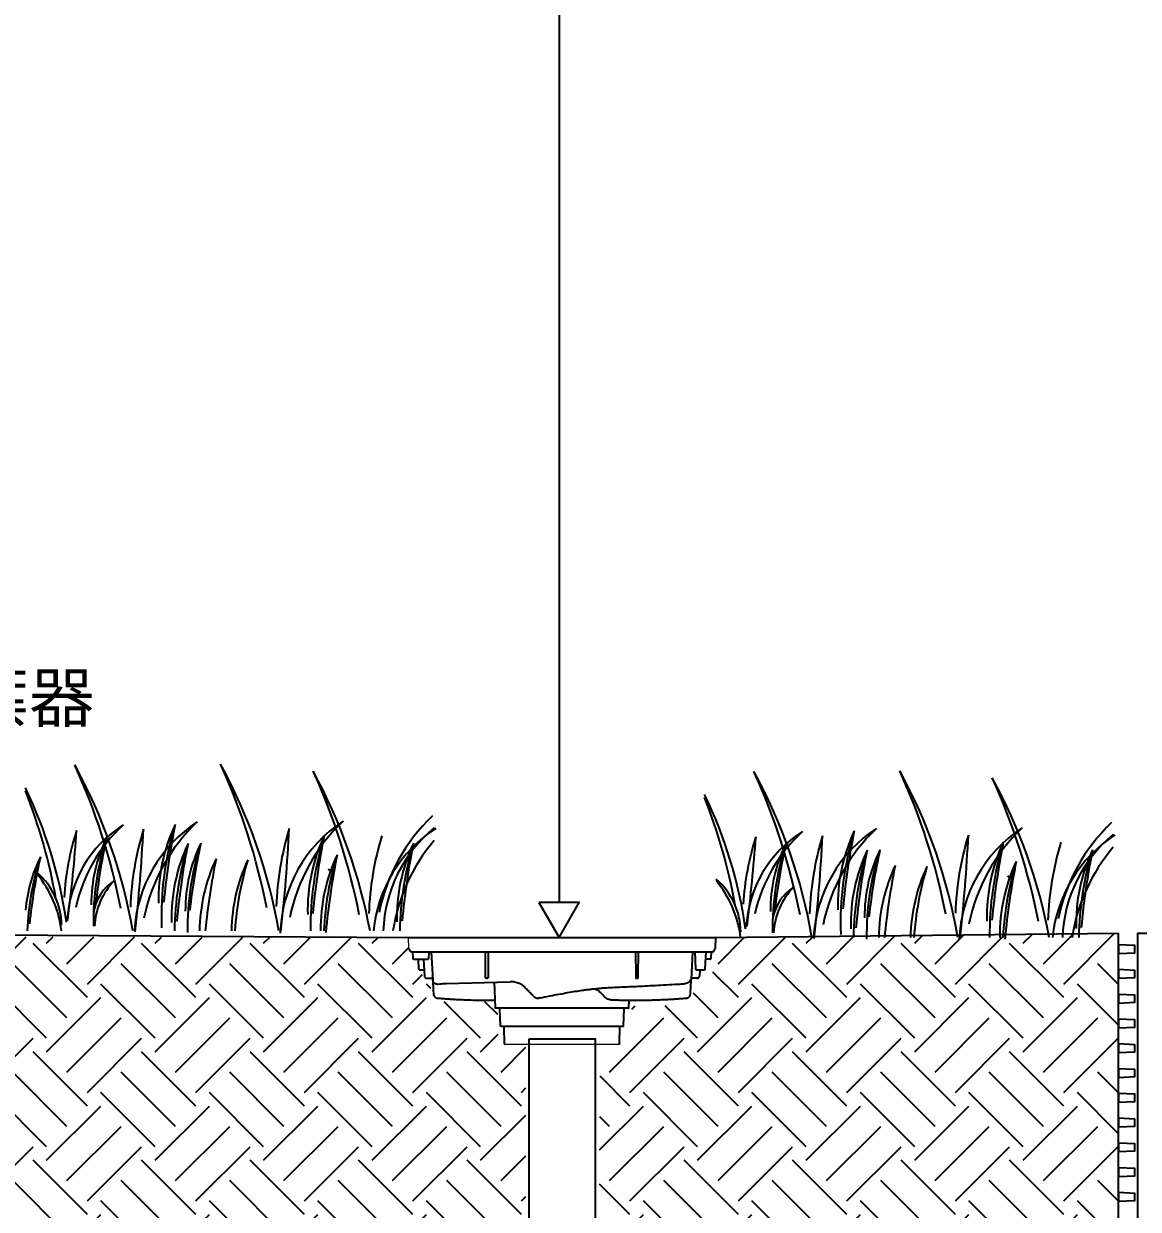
# Model space of a CAD drawing. Header units: millimetres. Extents: x 3083 to 7283, y 1609 to 4579.
# Drawn here: x 4310.5 to 4771.8, y 3291.1 to 3781.8 of the extents above; entities that cross this region are included whole.
import ezdxf

# ---------------------------------------------------------------- set-up
doc = ezdxf.new("R2010")
doc.units = ezdxf.units.MM
doc.styles.add('微軟正黑體-20', font='Microsoft JhengHei.ttf', dxfattribs={"height": 20})
pattern_1 = [(45, (-13893.087, -342.53), (0, 44.90128), [31.75, -31.75]), (45, (-13901.506, -334.11), (0, 44.90128), [31.75, -31.75]), (45, (-13909.925, -325.69), (0, 44.90128), [31.75, -31.75]), (135, (-13909.925, -320.078), (-44.90128, 0), [31.75, -31.75]), (135, (-13901.506, -311.66), (-44.90128, 0), [31.75, -31.75]), (135, (-13893.087, -303.24), (-44.90128, 0), [31.75, -31.75])]

msp = doc.modelspace()

# ---------------------------------------------------------------- hatches: boundary and pattern name
h = msp.add_hatch()
h.set_pattern_fill('EARTH', color=256, scale=5, angle=45)
h.set_pattern_definition(pattern_1)
h.paths.add_polyline_path([(4518.37, 3358.2), (4507.12, 3358.2), (4506.83, 3366.81), (4506.61, 3373.49), (4504.84, 3373.49), (4504.84, 3376.9), (4479.04, 3376.9), (4479.04, 3385.7), (4475.55, 3385.7), (4475.55, 3389.39), (4472.99, 3389.39), (4472.99, 3393.96), (4471.1, 3393.96), (4471.1, 3397.36), (4469.74, 3397.36), (4469.74, 3403.59), (4199.63, 3404.02), (4199.63, 3389.77), (4191.82, 3389.77), (4191.82, 3353.66), (4188.01, 3353.66), (4182.31, 3227.37), (4162.15, 3227.37), (4162.15, 3219.43), (4156.28, 3219.43), (4156.28, 3227.45), (4122.68, 3227.45), (4122.68, 3073.85), (4518.37, 3073.85)])
h = msp.add_hatch()
h.set_pattern_fill('EARTH', color=256, scale=5, angle=45)
h.set_pattern_definition(pattern_1)
h.paths.add_polyline_path([(4763.53, 3405.33), (4598.92, 3403.61), (4598.92, 3399.07), (4594.25, 3384.51), (4587.65, 3384.51), (4587.65, 3375.29), (4562.21, 3375.29), (4562.21, 3357.25), (4549.09, 3357.25), (4547.58, 3073.34), (4762.81, 3073.74)])

# ---------------------------------------------------------------- linework, layer by layer
for p, q in [((4532.06, 4083.83, -163.19), (4532.06, 3418.06, -163.19)), ((4198.85, 3405.33, -163.19), (4469.74, 3403.59, -163.19)), ((4596.8, 3403.59, -163.19), (4763.53, 3405.33, -163.19)), ((4763.53, 3075.14, -163.19), (4763.53, 3405.33, -163.19))]:
    msp.add_line(p, q)
at = {"linetype": 'Continuous', "lineweight": 18}
for p, q in [((4469.86, 3399.07, -163.19), (4469.74, 3403.59, -163.19)), ((4509.6, 3359.35, -163.19), (4556.94, 3359.35, -163.19))]:
    msp.add_line(p, q, dxfattribs=at)
at = {"linetype": 'Continuous', "lineweight": 25}
for p, q in [((4475.83, 3403.59, -163.19), (4590.71, 3403.59, -163.19)), ((4596.8, 3403.59, -163.19), (4596.68, 3399.07, -163.19)), ((4470.85, 3397.72, -163.19), (4471.35, 3397.62, -163.19)), ((4471.64, 3394.84, -163.19), (4471.5, 3397.62, -163.19)), ((4475.95, 3397.62, -163.19), (4590.59, 3397.62, -163.19)), ((4478.18, 3397.62, -163.19), (4478.03, 3394.84, -163.19)), ((4479.19, 3397.62, -163.19), (4479.8, 3385.87, -163.19)), ((4501.68, 3387.63, -163.19), (4501.6, 3397.62, -163.19)), ((4502.78, 3397.62, -163.19), (4502.69, 3387.63, -163.19)), ((4563.76, 3397.62, -163.19), (4563.84, 3387.63, -163.19)), ((4564.86, 3387.63, -163.19), (4564.94, 3397.62, -163.19)), ((4587.35, 3397.62, -163.19), (4586.75, 3386.17, -163.19)), ((4588.21, 3397.62, -163.19), (4588.57, 3390.63, -163.19)), ((4592.58, 3390.63, -163.19), (4592.94, 3397.62, -163.19)), ((4595.04, 3397.62, -163.19), (4594.89, 3394.84, -163.19)), ((4595.19, 3397.62, -163.19), (4595.48, 3397.65, -163.19)), ((4595.48, 3397.65, -163.19), (4595.71, 3397.72, -163.19)), ((4473.75, 3394.61, -163.19), (4473.96, 3390.63, -163.19)), ((4475.99, 3394.61, -163.19), (4476.36, 3387.62, -163.19)), ((4474.46, 3390.16, -163.19), (4474.29, 3390.2, -163.19)), ((4477.35, 3386.68, -163.19), (4479.76, 3386.68, -163.19)), ((4501.69, 3386.88, -163.19), (4501.69, 3386.93, -163.19)), ((4501.7, 3386.84, -163.19), (4501.69, 3386.88, -163.19)), ((4502.44, 3386.7, -163.19), (4501.94, 3386.7, -163.19)), ((4502.68, 3386.88, -163.19), (4502.67, 3386.84, -163.19)), ((4502.69, 3386.93, -163.19), (4502.68, 3386.88, -163.19)), ((4563.85, 3386.93, -163.19), (4563.86, 3386.88, -163.19)), ((4563.86, 3386.88, -163.19), (4563.87, 3386.84, -163.19)), ((4564.1, 3386.7, -163.19), (4564.6, 3386.7, -163.19)), ((4564.83, 3386.84, -163.19), (4564.84, 3386.88, -163.19)), ((4564.84, 3386.88, -163.19), (4564.85, 3386.93, -163.19)), ((4589.19, 3386.68, -163.19), (4586.78, 3386.68, -163.19)), ((4588.65, 3390.63, -163.19), (4588.57, 3390.63, -163.19)), ((4589.07, 3390.16, -163.19), (4588.89, 3390.2, -163.19)), ((4590.32, 3390.16, -163.19), (4590.18, 3387.62, -163.19)), ((4592.08, 3390.16, -163.19), (4592.24, 3390.2, -163.19)), ((4592.24, 3390.19, -163.19), (4592.26, 3390.2, -163.19)), ((4479.91, 3385.43, -163.19), (4479.8, 3385.87, -163.19)), ((4485.42, 3384.52, -163.19), (4511.87, 3385.22, -163.19)), ((4505.28, 3385.04, -163.19), (4505.59, 3374.49, -163.19)), ((4523.52, 3378.48, -163.19), (4523.97, 3378.56, -163.19)), ((4523.52, 3378.5, -163.19), (4523.97, 3378.54, -163.19)), ((4523.97, 3378.54, -163.19), (4523.6, 3378.5, -163.19)), ((4560.95, 3374.49, -163.19), (4561.06, 3377.61, -163.19)), ((4507.8, 3367.03, -163.19), (4507.56, 3374.01, -163.19)), ((4558.74, 3367.03, -163.19), (4558.98, 3374.01, -163.19)), ((4509.44, 3359.57, -163.19), (4509.32, 3366.54, -163.19)), ((4557.09, 3359.57, -163.19), (4557.22, 3366.54, -163.19))]:
    msp.add_line(p, q, dxfattribs=at)
at = {"elevation": -163.19}
for points in [[(4523.71, 3418.06), (4532.06, 3403.59), (4540.42, 3418.06)], [(4763.53, 3396.95), (4770.37, 3397.26), (4770.37, 3400.2), (4763.53, 3400.51)], [(4763.53, 3386.69), (4770.37, 3387.01), (4770.37, 3389.95), (4763.53, 3390.26)], [(4763.53, 3376.44), (4770.37, 3376.75), (4770.37, 3379.69), (4763.53, 3380.01)], [(4763.53, 3366.19), (4770.37, 3366.5), (4770.37, 3369.44), (4763.53, 3369.75)], [(4519.69, 3361.61), (4546.97, 3361.61), (4546.86, 3086.75), (4519.57, 3086.75)], [(4763.53, 3355.93), (4770.37, 3356.25), (4770.37, 3359.19), (4763.53, 3359.5)], [(4763.53, 3345.68), (4770.37, 3345.99), (4770.37, 3348.93), (4763.53, 3349.25)], [(4763.53, 3335.42), (4770.37, 3335.74), (4770.37, 3338.68), (4763.53, 3338.99)], [(4763.53, 3325.17), (4770.37, 3325.48), (4770.37, 3328.42), (4763.53, 3328.74)], [(4763.53, 3314.92), (4770.37, 3315.23), (4770.37, 3318.17), (4763.53, 3318.49)], [(4763.53, 3304.66), (4770.37, 3304.98), (4770.37, 3307.92), (4763.53, 3308.23)], [(4763.53, 3294.41), (4770.37, 3294.72), (4770.37, 3297.66), (4763.53, 3297.98)]]:
    msp.add_lwpolyline(points, close=True, dxfattribs=at)
msp.add_lwpolyline([(3940.78, 3046.62), (4771.53, 3046.62), (4771.53, 3405.33), (4878.28, 3405.33), (4878.28, 3033.57), (4982.44, 3033.57), (4982.44, 3093.29), (5051.89, 3093.29), (5051.89, 2887.33), (3419.15, 2887.33), (3419.15, 3025.97), (3590.85, 3025.97)], dxfattribs=at)
for centre, radius, start, end in [((4085.94, 3363.32, -163.19), 269.92, 11.17, 24.4499), ((4136.43, 3368.26, -163.19), 222.52, 9.8487, 28.6766), ((4146.29, 3363.61, -163.19), 269.92, 11.17, 24.4499), ((4196.78, 3368.55, -163.19), 222.52, 9.7735, 28.6766), ((4184.61, 3360.64, -163.19), 269.92, 11.17, 24.4499), ((4235.09, 3365.58, -163.19), 222.52, 10.5508, 28.6766), ((4366.99, 3360.59, -163.19), 269.92, 11.17, 24.4499), ((4417.47, 3365.53, -163.19), 222.52, 9.8487, 28.6766), ((4427.34, 3360.88, -163.19), 269.92, 11.17, 24.4499), ((4477.82, 3365.81, -163.19), 222.52, 9.7735, 28.6766), ((4465.65, 3357.91, -163.19), 269.92, 11.17, 24.4499), ((4516.13, 3362.84, -163.19), 222.52, 10.5508, 28.6766), ((4137.98, 3382.22, -163.19), 192.26, 8.2647, 25.6625), ((4094.29, 3378.76, -163.19), 233.21, 10.1187, 21.4982), ((4419.03, 3379.49, -163.19), 192.26, 8.2647, 25.6625), ((4375.34, 3376.02, -163.19), 233.21, 10.1187, 21.4982), ((4378.26, 3407.98, -163.19), 49.82, 122.1589, 177.0889), ((4396.02, 3401.87, -163.19), 65.51, 132.5189, 167.5078), ((4413.93, 3403.17, -163.19), 57.66, 123.2103, 176.8679), ((4434.61, 3396.48, -163.19), 75.82, 133.5703, 168.5592), ((4439.21, 3419.55, -163.19), 72.87, 154.9752, 181.4176), ((4498.87, 3412.19, -163.19), 131.36, 163.1006, 182.0222), ((4673.82, 3390.19, -163.19), 306.6, 168.6795, 174.759), ((4474.28, 3403.46, -163.19), 57.66, 123.2103, 178.1402), ((4494.96, 3396.77, -163.19), 75.82, 133.5703, 168.5592), ((4531.9, 3398.92, -163.19), 75.82, 133.5703, 168.5592), ((4812.95, 3396.18, -163.19), 75.82, 133.5703, 168.5592), ((4436.35, 3414.21, -163.19), 109.23, 162.0362, 176.9081), ((3735.95, 3488.42, -163.19), 597.87, 352.57783, 356.11348), ((4401.43, 3417.42, -163.19), 62.96, 153.9238, 180.3662), ((4452.84, 3410.11, -163.19), 113.49, 162.0492, 180.9709), ((4603.63, 3388.33, -163.19), 264.91, 167.6281, 173.7076), ((4481.02, 3411.61, -163.19), 126.42, 163.0875, 177.9595), ((3668.94, 3482.62, -163.19), 691.97, 353.62919, 357.16484), ((4541.37, 3411.9, -163.19), 126.42, 163.0875, 177.9595), ((3729.28, 3482.9, -163.19), 691.97, 353.62919, 357.16484), ((4500.89, 3414.87, -163.19), 72.87, 154.9752, 181.4176), ((4560.55, 3407.51, -163.19), 131.36, 163.1006, 180.5183), ((4735.5, 3385.51, -163.19), 306.6, 168.6795, 174.759), ((4579.68, 3408.93, -163.19), 126.42, 163.0875, 177.9595), ((4512.6, 3400.49, -163.19), 57.66, 123.2103, 174.1927), ((4516.98, 3404.38, -163.19), 57.66, 129.4517, 178.0701), ((4717.39, 3411.47, -163.19), 109.23, 162.0362, 176.9081), ((4659.31, 3405.25, -163.19), 49.82, 122.1589, 177.0889), ((4017, 3485.69, -163.19), 597.87, 352.57783, 356.11348), ((4677.06, 3399.14, -163.19), 65.51, 132.5189, 167.5078), ((4762.07, 3408.88, -163.19), 126.42, 163.0875, 177.9595), ((4694.98, 3400.44, -163.19), 57.66, 123.2103, 176.8679), ((3949.98, 3479.88, -163.19), 691.97, 353.62919, 357.16484), ((4715.66, 3393.75, -163.19), 75.82, 133.5703, 168.5592), ((4720.26, 3416.82, -163.19), 72.87, 154.9752, 181.4176), ((4779.91, 3409.46, -163.19), 131.36, 163.1006, 182.0222), ((4954.87, 3387.46, -163.19), 306.6, 168.6795, 174.759), ((4822.41, 3409.17, -163.19), 126.42, 163.0875, 177.9595), ((4755.33, 3400.73, -163.19), 57.66, 123.2103, 178.1402), ((4010.33, 3480.17, -163.19), 691.97, 353.62919, 357.16484), ((4776.01, 3394.03, -163.19), 75.82, 133.5703, 168.5592), ((4793.64, 3397.75, -163.19), 57.66, 123.2103, 174.1927), ((4798.03, 3401.65, -163.19), 57.66, 129.4517, 178.0701), ((4444.57, 3411.64, -163.19), 72.87, 154.9752, 181.4176), ((4504.23, 3404.28, -163.19), 131.36, 163.1006, 179.1108), ((4679.18, 3382.28, -163.19), 306.6, 168.6795, 174.759), ((4440.37, 3414.89, -163.19), 62.96, 153.9238, 180.3662), ((4491.79, 3407.58, -163.19), 113.49, 162.0492, 180.9709), ((4642.57, 3385.8, -163.19), 264.91, 167.6281, 173.7076), ((4538.27, 3394.73, -163.19), 75.82, 139.8117, 171.2064), ((4537.83, 3411.78, -163.19), 72.87, 154.9752, 181.4176), ((4597.49, 3404.42, -163.19), 131.36, 163.1006, 179.1684), ((4772.44, 3382.42, -163.19), 306.6, 168.6795, 174.759), ((4682.47, 3414.68, -163.19), 62.96, 153.9238, 180.3662), ((4733.89, 3407.38, -163.19), 113.49, 162.0492, 180.9709), ((4884.67, 3385.6, -163.19), 264.91, 167.6281, 173.7076), ((4781.94, 3412.14, -163.19), 72.87, 154.9752, 181.4176), ((4841.59, 3404.78, -163.19), 131.36, 163.1006, 180.5183), ((5016.55, 3382.78, -163.19), 306.6, 168.6795, 174.759), ((4860.73, 3406.19, -163.19), 126.42, 163.0875, 177.9595), ((4819.31, 3392, -163.19), 75.82, 139.8117, 171.2064), ((4373.98, 3409.23, -163.19), 62.96, 153.9238, 174.8675), ((4425.4, 3401.93, -163.19), 113.49, 162.0492, 177.7803), ((4576.19, 3380.15, -163.19), 264.91, 167.6281, 173.7076), ((4456.15, 3405.26, -163.19), 72.87, 154.9752, 179.1668), ((4690.76, 3375.9, -163.19), 306.6, 168.6795, 174.3059), ((4469.31, 3404.82, -163.19), 72.87, 154.9752, 178.8151), ((4528.96, 3397.46, -163.19), 131.36, 163.1006, 176.1294), ((4506.25, 3406.97, -163.19), 72.87, 154.9752, 180.5058), ((4565.9, 3399.61, -163.19), 131.36, 163.1006, 177.069), ((4740.86, 3377.61, -163.19), 306.6, 168.6795, 174.759), ((4725.62, 3408.91, -163.19), 72.87, 154.9752, 181.4176), ((4785.27, 3401.55, -163.19), 131.36, 163.1006, 179.1108), ((4960.22, 3379.55, -163.19), 306.6, 168.6795, 174.759), ((4721.42, 3412.15, -163.19), 62.96, 153.9238, 180.3662), ((4772.84, 3404.85, -163.19), 113.49, 162.0492, 180.9709), ((4923.62, 3383.07, -163.19), 264.91, 167.6281, 173.7076), ((4787.29, 3404.23, -163.19), 72.87, 154.9752, 180.5058), ((4846.95, 3396.87, -163.19), 131.36, 163.1006, 177.069), ((5021.9, 3374.87, -163.19), 306.6, 168.6795, 174.759), ((4818.88, 3409.04, -163.19), 72.87, 154.9752, 181.4176), ((4878.53, 3401.68, -163.19), 131.36, 163.1006, 179.1684), ((5053.49, 3379.68, -163.19), 306.6, 168.6795, 174.759), ((4296.94, 3408.19, -163.19), 29.3, 0.9709, 49.2047), ((4398.66, 3395.14, -163.19), 52.84, 42.7551, 43.9325), ((4417.12, 3404.12, -163.19), 33.91, 52.9943, 54.6971), ((4737.2, 3402.53, -163.19), 72.87, 154.9752, 179.1668), ((4971.81, 3373.17, -163.19), 306.6, 168.6795, 174.3059), ((4750.35, 3402.08, -163.19), 72.87, 154.9752, 178.8151), ((4810.01, 3394.72, -163.19), 131.36, 163.1006, 176.1294), ((4280.86, 3400.72, -163.19), 45.66, 7.0503, 39.6861), ((4358.41, 3410.99, -163.19), 19.18, 122.5299, 172.2596), ((4368.57, 3406.95, -163.19), 28.77, 135.3789, 177.5247), ((4561.9, 3397.99, -163.19), 45.66, 7.0503, 39.6861), ((4577.99, 3405.46, -163.19), 29.3, 0.9709, 49.2047), ((4679.71, 3392.4, -163.19), 52.84, 42.7551, 43.9325), ((4698.16, 3401.39, -163.19), 33.91, 52.9943, 54.6971), ((4639.46, 3408.26, -163.19), 19.18, 122.5299, 172.2596), ((4649.62, 3404.22, -163.19), 28.77, 135.3789, 177.5247)]:
    msp.add_arc(centre, radius, start, end)
at = {"linetype": 'Continuous', "lineweight": 25}
for points, knots in [([(4469.74, 3403.59, -163.19), (4469.74, 3403.59, -163.19), (4469.78, 3403.59, -163.19), (4469.94, 3403.59, -163.19), (4470.05, 3403.59, -163.19), (4470.35, 3403.59, -163.19), (4470.54, 3403.59, -163.19), (4470.99, 3403.59, -163.19), (4471.24, 3403.59, -163.19), (4471.66, 3403.59, -163.19), (4471.81, 3403.59, -163.19), (4472.12, 3403.59, -163.19), (4472.28, 3403.59, -163.19), (4472.61, 3403.59, -163.19), (4472.78, 3403.59, -163.19), (4473.13, 3403.59, -163.19), (4473.31, 3403.59, -163.19), (4473.87, 3403.59, -163.19), (4474.25, 3403.59, -163.19), (4474.83, 3403.59, -163.19), (4475.03, 3403.59, -163.19), (4475.43, 3403.59, -163.19), (4475.63, 3403.59, -163.19), (4475.83, 3403.59, -163.19)], [0, 0, 0, 0, 0.125, 0.125, 0.25, 0.25, 0.375, 0.375, 0.5, 0.5, 0.5625, 0.5625, 0.625, 0.625, 0.6875, 0.6875, 0.75, 0.75, 0.875, 0.875, 0.9375, 0.9375, 1, 1, 1, 1]), ([(4590.71, 3403.59, -163.19), (4591.11, 3403.59, -163.19), (4591.51, 3403.59, -163.19), (4592.3, 3403.59, -163.19), (4592.68, 3403.59, -163.19), (4593.23, 3403.59, -163.19), (4593.42, 3403.59, -163.19), (4593.77, 3403.59, -163.19), (4593.94, 3403.59, -163.19), (4594.27, 3403.59, -163.19), (4594.43, 3403.59, -163.19), (4594.74, 3403.59, -163.19), (4594.89, 3403.59, -163.19), (4595.31, 3403.59, -163.19), (4595.56, 3403.59, -163.19), (4596, 3403.59, -163.19), (4596.18, 3403.59, -163.19), (4596.49, 3403.59, -163.19), (4596.6, 3403.59, -163.19), (4596.72, 3403.59, -163.19), (4596.75, 3403.59, -163.19), (4596.79, 3403.59, -163.19), (4596.8, 3403.59, -163.19), (4596.8, 3403.59, -163.19)], [0, 0, 0, 0, 0.125, 0.125, 0.25, 0.25, 0.3125, 0.3125, 0.375, 0.375, 0.4375, 0.4375, 0.5, 0.5, 0.625, 0.625, 0.75, 0.75, 0.875, 0.875, 0.9375, 0.9375, 1, 1, 1, 1]), ([(4469.86, 3399.07, -163.19), (4469.97, 3398.93, -163.19), (4469.96, 3398.65, -163.19), (4470.14, 3398.24, -163.19), (4470.43, 3397.9, -163.19), (4470.72, 3397.77, -163.19), (4470.85, 3397.72, -163.19)], [0, 0, 0, 0, 0.242632, 0.495898, 0.751552, 1, 1, 1, 1]), ([(4471.35, 3397.62, -163.19), (4471.33, 3397.62, -163.19), (4471.85, 3397.62, -163.19), (4473.55, 3397.62, -163.19), (4474.74, 3397.62, -163.19), (4475.95, 3397.62, -163.19)], [0, 0, 0, 0, 0.5, 0.5, 1, 1, 1, 1]), ([(4590.59, 3397.62, -163.19), (4591.8, 3397.62, -163.19), (4592.99, 3397.62, -163.19), (4594.69, 3397.62, -163.19), (4595.2, 3397.62, -163.19), (4595.19, 3397.62, -163.19)], [0, 0, 0, 0, 0.5, 0.5, 1, 1, 1, 1]), ([(4595.71, 3397.72, -163.19), (4595.84, 3397.78, -163.19), (4596.11, 3397.9, -163.19), (4596.4, 3398.24, -163.19), (4596.57, 3398.65, -163.19), (4596.57, 3398.93, -163.19), (4596.68, 3399.07, -163.19)], [0.0143652, 0.0143652, 0.0143652, 0.0143652, 0.2484527, 0.5041145, 0.7573826, 1, 1, 1, 1]), ([(4471.89, 3394.61, -163.19), (4471.86, 3394.61, -163.19), (4471.83, 3394.61, -163.19), (4471.77, 3394.63, -163.19), (4471.74, 3394.65, -163.19), (4471.7, 3394.7, -163.19), (4471.68, 3394.72, -163.19), (4471.65, 3394.78, -163.19), (4471.65, 3394.81, -163.19), (4471.64, 3394.84, -163.19)], [0, 0, 0, 0, 0.25, 0.25, 0.5, 0.5, 0.75, 0.75, 1, 1, 1, 1]), ([(4471.89, 3394.61, -163.19), (4471.89, 3394.61, -163.19), (4471.97, 3394.61, -163.19), (4472.26, 3394.61, -163.19), (4472.48, 3394.61, -163.19), (4473.03, 3394.61, -163.19), (4473.35, 3394.61, -163.19), (4474.07, 3394.61, -163.19), (4474.45, 3394.61, -163.19), (4475.22, 3394.61, -163.19), (4475.61, 3394.61, -163.19), (4476.32, 3394.61, -163.19), (4476.65, 3394.61, -163.19), (4477.19, 3394.61, -163.19), (4477.41, 3394.61, -163.19), (4477.71, 3394.61, -163.19), (4477.79, 3394.61, -163.19), (4477.79, 3394.61, -163.19)], [0, 0, 0, 0, 0.125, 0.125, 0.25, 0.25, 0.375, 0.375, 0.5, 0.5, 0.625, 0.625, 0.75, 0.75, 0.875, 0.875, 1, 1, 1, 1]), ([(4477.79, 3394.61, -163.19), (4477.81, 3394.61, -163.19), (4477.84, 3394.61, -163.19), (4477.9, 3394.63, -163.19), (4477.93, 3394.65, -163.19), (4477.98, 3394.7, -163.19), (4478, 3394.72, -163.19), (4478.03, 3394.78, -163.19), (4478.03, 3394.81, -163.19), (4478.03, 3394.84, -163.19)], [0, 0, 0, 0, 0.25, 0.25, 0.5, 0.5, 0.75, 0.75, 1, 1, 1, 1]), ([(4594.65, 3394.61, -163.19), (4594.6, 3394.61, -163.19), (4594.52, 3394.61, -163.19), (4593.82, 3394.61, -163.19), (4593.19, 3394.61, -163.19), (4592.8, 3394.61, -163.19), (4592.78, 3394.61, -163.19)], [0, 0, 0, 0, 0.329106, 0.658191, 0.98731, 1, 1, 1, 1]), ([(4594.65, 3394.61, -163.19), (4594.68, 3394.61, -163.19), (4594.71, 3394.61, -163.19), (4594.77, 3394.63, -163.19), (4594.79, 3394.65, -163.19), (4594.84, 3394.7, -163.19), (4594.86, 3394.72, -163.19), (4594.89, 3394.78, -163.19), (4594.89, 3394.81, -163.19), (4594.89, 3394.84, -163.19)], [0, 0, 0, 0, 0.25, 0.25, 0.5, 0.5, 0.75, 0.75, 1, 1, 1, 1]), ([(4474, 3390.63, -163.19), (4474, 3390.63, -163.19), (4473.96, 3390.63, -163.19), (4473.96, 3390.63, -163.19), (4473.96, 3390.63, -163.19)], [0, 0, 0, 0, 0.015832, 1, 1, 1, 1]), ([(4474, 3390.63, -163.19), (4474, 3390.59, -163.19), (4474, 3390.5, -163.19), (4474.06, 3390.36, -163.19), (4474.16, 3390.25, -163.19), (4474.25, 3390.21, -163.19), (4474.29, 3390.19, -163.19)], [0, 0, 0, 0, 0.2434572, 0.4967899, 0.7520326, 1, 1, 1, 1]), ([(4474.46, 3390.16, -163.19), (4474.48, 3390.16, -163.19), (4474.53, 3390.16, -163.19), (4474.88, 3390.16, -163.19), (4475.37, 3390.16, -163.19), (4475.86, 3390.16, -163.19), (4476.14, 3390.16, -163.19), (4476.22, 3390.16, -163.19)], [0, 0, 0, 0, 0.224801, 0.449588, 0.674413, 0.899222, 1, 1, 1, 1]), ([(4476.36, 3387.62, -163.19), (4476.37, 3387.37, -163.19), (4476.48, 3387.13, -163.19), (4476.85, 3386.78, -163.19), (4477.1, 3386.68, -163.19), (4477.35, 3386.68, -163.19)], [0, 0, 0, 0, 0.5, 0.5, 1, 1, 1, 1]), ([(4501.69, 3386.93, -163.19), (4501.69, 3386.93, -163.19), (4501.69, 3386.93, -163.19), (4501.69, 3386.93, -163.19), (4501.69, 3386.95, -163.19), (4501.69, 3386.96, -163.19), (4501.69, 3386.99, -163.19), (4501.69, 3387.04, -163.19), (4501.69, 3387.13, -163.19), (4501.69, 3387.24, -163.19), (4501.69, 3387.35, -163.19), (4501.68, 3387.45, -163.19), (4501.68, 3387.54, -163.19), (4501.68, 3387.6, -163.19), (4501.68, 3387.63, -163.19)], [0, 0, 0, 0, 0.049655, 0.099196, 0.148938, 0.199191, 0.250257, 0.375443, 0.500087, 0.624466, 0.749901, 0.834381, 0.917268, 1, 1, 1, 1]), ([(4501.7, 3386.84, -163.19), (4501.72, 3386.82, -163.19), (4501.74, 3386.77, -163.19), (4501.8, 3386.72, -163.19), (4501.87, 3386.7, -163.19), (4501.91, 3386.7, -163.19), (4501.94, 3386.7, -163.19)], [0, 0, 0, 0, 0.2486668, 0.5046979, 0.7580151, 1, 1, 1, 1]), ([(4502.44, 3386.7, -163.19), (4502.46, 3386.7, -163.19), (4502.51, 3386.7, -163.19), (4502.58, 3386.72, -163.19), (4502.64, 3386.77, -163.19), (4502.66, 3386.82, -163.19), (4502.67, 3386.84, -163.19)], [0, 0, 0, 0, 0.2419849, 0.4953021, 0.7513332, 1, 1, 1, 1]), ([(4502.69, 3387.63, -163.19), (4502.69, 3387.62, -163.19), (4502.69, 3387.58, -163.19), (4502.69, 3387.52, -163.19), (4502.69, 3387.47, -163.19), (4502.69, 3387.41, -163.19), (4502.69, 3387.34, -163.19), (4502.69, 3387.24, -163.19), (4502.69, 3387.13, -163.19), (4502.69, 3387.04, -163.19), (4502.69, 3386.98, -163.19), (4502.69, 3386.95, -163.19), (4502.69, 3386.93, -163.19), (4502.69, 3386.93, -163.19), (4502.69, 3386.93, -163.19)], [0, 0, 0, 0, 0.049645, 0.099176, 0.148908, 0.199151, 0.250207, 0.375385, 0.50002, 0.624408, 0.74985, 0.834347, 0.917251, 1, 1, 1, 1]), ([(4563.84, 3387.63, -163.19), (4563.85, 3387.45, -163.19), (4563.85, 3387.26, -163.19), (4563.85, 3387, -163.19), (4563.85, 3386.93, -163.19), (4563.85, 3386.93, -163.19)], [0, 0, 0, 0, 0.5, 0.5, 1, 1, 1, 1]), ([(4563.87, 3386.84, -163.19), (4563.88, 3386.82, -163.19), (4563.9, 3386.77, -163.19), (4563.96, 3386.72, -163.19), (4564.03, 3386.7, -163.19), (4564.08, 3386.7, -163.19), (4564.1, 3386.7, -163.19)], [0, 0, 0, 0, 0.2486668, 0.5046979, 0.7580151, 1, 1, 1, 1]), ([(4564.6, 3386.7, -163.19), (4564.62, 3386.7, -163.19), (4564.67, 3386.7, -163.19), (4564.74, 3386.72, -163.19), (4564.8, 3386.77, -163.19), (4564.82, 3386.82, -163.19), (4564.83, 3386.84, -163.19)], [0, 0, 0, 0, 0.241985, 0.495302, 0.751333, 1, 1, 1, 1]), ([(4564.85, 3386.93, -163.19), (4564.85, 3386.93, -163.19), (4564.85, 3387, -163.19), (4564.85, 3387.26, -163.19), (4564.85, 3387.45, -163.19), (4564.86, 3387.63, -163.19)], [0, 0, 0, 0, 0.5, 0.5, 1, 1, 1, 1]), ([(4581.24, 3384.24, -163.19), (4581.57, 3384.26, -163.19), (4582.21, 3384.3, -163.19), (4583.39, 3384.4, -163.19), (4584.47, 3384.55, -163.19), (4585.4, 3384.85, -163.19), (4585.98, 3385.17, -163.19), (4586.43, 3385.6, -163.19), (4586.57, 3385.95, -163.19), (4586.64, 3386.13, -163.19)], [0, 0, 0, 0, 0.142902, 0.277498, 0.530391, 0.652511, 0.772549, 0.889303, 1, 1, 1, 1]), ([(4586.75, 3386.17, -163.19), (4586.75, 3386.16, -163.19), (4586.75, 3386.14, -163.19), (4586.64, 3386.13, -163.19), (4586.64, 3386.13, -163.19)], [0, 0, 0, 0, 0.980995, 1, 1, 1, 1]), ([(4586.65, 3384.22, -163.19), (4586.67, 3384.64, -163.19), (4586.7, 3385.28, -163.19), (4586.73, 3385.84, -163.19), (4586.74, 3386.03, -163.19), (4586.75, 3386.11, -163.19)], [0, 0, 0, 0, 0.55748, 0.8336579, 1, 1, 1, 1]), ([(4588.73, 3390.3, -163.19), (4588.72, 3390.31, -163.19), (4588.66, 3390.35, -163.19), (4588.6, 3390.47, -163.19), (4588.58, 3390.58, -163.19), (4588.57, 3390.63, -163.19)], [0, 0, 0, 0, 0.130605, 0.581098, 1, 1, 1, 1]), ([(4588.61, 3390.63, -163.19), (4588.61, 3390.59, -163.19), (4588.61, 3390.5, -163.19), (4588.67, 3390.37, -163.19), (4588.76, 3390.26, -163.19), (4588.85, 3390.21, -163.19), (4588.89, 3390.19, -163.19)], [0, 0, 0, 0, 0.243618, 0.496859, 0.751958, 1, 1, 1, 1]), ([(4589.07, 3390.16, -163.19), (4589.07, 3390.16, -163.19), (4589.23, 3390.16, -163.19), (4589.79, 3390.16, -163.19), (4590.18, 3390.16, -163.19), (4590.97, 3390.16, -163.19), (4591.36, 3390.16, -163.19), (4591.92, 3390.16, -163.19), (4592.08, 3390.16, -163.19), (4592.08, 3390.16, -163.19)], [0, 0, 0, 0, 0.25, 0.25, 0.5, 0.5, 0.75, 0.75, 1, 1, 1, 1]), ([(4592.24, 3390.19, -163.19), (4592.29, 3390.21, -163.19), (4592.38, 3390.25, -163.19), (4592.48, 3390.36, -163.19), (4592.54, 3390.49, -163.19), (4592.54, 3390.59, -163.19), (4592.54, 3390.63, -163.19)], [0, 0, 0, 0, 0.247923, 0.50321, 0.75658, 1, 1, 1, 1]), ([(4592.41, 3390.3, -163.19), (4592.43, 3390.31, -163.19), (4592.49, 3390.35, -163.19), (4592.55, 3390.47, -163.19), (4592.57, 3390.58, -163.19), (4592.58, 3390.63, -163.19)], [0, 0, 0, 0, 0.1330575, 0.58228, 1, 1, 1, 1]), ([(4479.83, 3385.29, -163.19), (4479.84, 3385.18, -163.19), (4479.85, 3385.08, -163.19), (4479.85, 3384.9, -163.19), (4479.86, 3384.83, -163.19), (4479.87, 3384.67, -163.19), (4479.87, 3384.58, -163.19), (4479.88, 3384.41, -163.19), (4479.88, 3384.34, -163.19), (4479.89, 3384.19, -163.19), (4479.9, 3384.1, -163.19), (4479.91, 3383.8, -163.19), (4479.93, 3383.56, -163.19), (4479.95, 3383, -163.19), (4479.97, 3382.68, -163.19), (4480, 3382.18, -163.19), (4480.01, 3382, -163.19), (4480.03, 3381.65, -163.19), (4480.03, 3381.47, -163.19), (4480.06, 3380.92, -163.19), (4480.08, 3380.54, -163.19), (4480.1, 3380.15, -163.19)], [0, 0, 0, 0, 0.125, 0.125, 0.25, 0.25, 0.375, 0.375, 0.4375, 0.4375, 0.5, 0.5, 0.625, 0.625, 0.75, 0.75, 0.8125, 0.8125, 0.875, 0.875, 1, 1, 1, 1]), ([(4481.59, 3384.22, -163.19), (4481.37, 3384.24, -163.19), (4481.04, 3384.26, -163.19), (4480.64, 3384.46, -163.19), (4480.35, 3384.67, -163.19), (4480.13, 3384.94, -163.19), (4479.96, 3385.19, -163.19), (4479.92, 3385.36, -163.19), (4479.91, 3385.43, -163.19)], [0, 0, 0, 0, 0.288504, 0.443452, 0.601577, 0.759703, 0.914651, 1, 1, 1, 1]), ([(4481.59, 3384.22, -163.19), (4481.6, 3384.28, -163.19), (4482.01, 3384.34, -163.19), (4483.39, 3384.45, -163.19), (4484.36, 3384.49, -163.19), (4485.35, 3384.52, -163.19)], [0, 0, 0, 0, 0.5, 0.5, 1, 1, 1, 1]), ([(4517.64, 3383.2, -163.19), (4517.6, 3383.23, -163.19), (4517.53, 3383.3, -163.19), (4517.41, 3383.4, -163.19), (4517.26, 3383.53, -163.19), (4517.05, 3383.69, -163.19), (4516.7, 3383.95, -163.19), (4516.22, 3384.23, -163.19), (4515.55, 3384.56, -163.19), (4514.69, 3384.88, -163.19), (4513.81, 3385.08, -163.19), (4513.17, 3385.17, -163.19), (4512.85, 3385.19, -163.19), (4512.58, 3385.21, -163.19), (4512.26, 3385.22, -163.19), (4512, 3385.22, -163.19), (4511.88, 3385.22, -163.19)], [0, 0, 0, 0, 0.025049, 0.049165, 0.072331, 0.122616, 0.174144, 0.280835, 0.385588, 0.533972, 0.72067, 0.81251, 0.846563, 0.874964, 0.941609, 1, 1, 1, 1]), ([(4521.41, 3379.42, -163.19), (4521.09, 3379.73, -163.19), (4520.47, 3380.35, -163.19), (4519.53, 3381.3, -163.19), (4518.58, 3382.24, -163.19), (4517.96, 3382.88, -163.19), (4517.65, 3383.19, -163.19)], [0, 0, 0, 0, 0.248884, 0.498548, 0.748936, 1, 1, 1, 1]), ([(4523.97, 3378.55, -163.19), (4525.38, 3378.84, -163.19), (4528.08, 3379.38, -163.19), (4531.96, 3380.11, -163.19), (4535.49, 3380.75, -163.19), (4538.68, 3381.29, -163.19), (4541.35, 3381.69, -163.19), (4543.55, 3381.99, -163.19), (4545.32, 3382.2, -163.19), (4546.87, 3382.37, -163.19), (4548.3, 3382.51, -163.19), (4549.92, 3382.65, -163.19), (4551.91, 3382.79, -163.19), (4554.37, 3382.93, -163.19), (4557.2, 3383.06, -163.19), (4560.39, 3383.19, -163.19), (4563.92, 3383.33, -163.19), (4567.78, 3383.52, -163.19), (4571.96, 3383.75, -163.19), (4576.48, 3384, -163.19), (4579.61, 3384.16, -163.19), (4581.24, 3384.24, -163.19)], [0, 0, 0, 0, 0.074788, 0.143302, 0.205619, 0.261648, 0.311443, 0.346203, 0.377124, 0.404209, 0.427553, 0.451937, 0.488519, 0.531339, 0.580432, 0.635828, 0.697526, 0.764207, 0.836844, 0.915426, 1, 1, 1, 1]), ([(4546.69, 3382.35, -163.19), (4546.97, 3382.26, -163.19), (4547.53, 3382.08, -163.19), (4548.27, 3381.61, -163.19), (4548.72, 3381.2, -163.19), (4548.94, 3381, -163.19)], [0, 0, 0, 0, 0.322617, 0.660395, 1, 1, 1, 1]), ([(4548.94, 3381, -163.19), (4549.03, 3380.91, -163.19), (4549.21, 3380.74, -163.19), (4549.48, 3380.48, -163.19), (4549.74, 3380.22, -163.19), (4550, 3379.96, -163.19), (4550.26, 3379.69, -163.19), (4550.51, 3379.42, -163.19), (4550.77, 3379.15, -163.19), (4550.93, 3378.96, -163.19), (4551.02, 3378.87, -163.19)], [0, 0, 0, 0, 0.123107, 0.246755, 0.370944, 0.495674, 0.620946, 0.746758, 0.87311, 1, 1, 1, 1]), ([(4480.1, 3380.15, -163.19), (4480.13, 3379.96, -163.19), (4480.18, 3379.57, -163.19), (4480.44, 3379.15, -163.19), (4480.75, 3378.85, -163.19), (4481.04, 3378.66, -163.19), (4481.36, 3378.53, -163.19), (4481.59, 3378.49, -163.19), (4481.7, 3378.48, -163.19)], [0, 0, 0, 0, 0.230266, 0.469807, 0.596328, 0.728498, 0.864509, 1, 1, 1, 1]), ([(4481.71, 3378.48, -163.19), (4482.44, 3378.42, -163.19), (4483.83, 3378.31, -163.19), (4485.79, 3378.18, -163.19), (4487.44, 3378.07, -163.19), (4488.8, 3377.99, -163.19), (4490.02, 3377.93, -163.19), (4491.8, 3377.84, -163.19), (4494.2, 3377.75, -163.19), (4497.09, 3377.66, -163.19), (4499.86, 3377.61, -163.19), (4502.42, 3377.59, -163.19), (4504.29, 3377.6, -163.19), (4505.29, 3377.61, -163.19), (4505.48, 3377.61, -163.19)], [0, 0, 0, 0, 0.102237, 0.192675, 0.264761, 0.319333, 0.370048, 0.421709, 0.546343, 0.671452, 0.777606, 0.882171, 0.977578, 1, 1, 1, 1]), ([(4521.4, 3379.42, -163.19), (4521.58, 3379.24, -163.19), (4521.93, 3378.89, -163.19), (4522.59, 3378.58, -163.19), (4523.13, 3378.46, -163.19), (4523.44, 3378.49, -163.19), (4523.52, 3378.5, -163.19)], [0, 0, 0, 0, 0.304549, 0.605082, 0.901227, 1, 1, 1, 1]), ([(4553.65, 3377.79, -163.19), (4553.63, 3377.79, -163.19), (4553.31, 3377.77, -163.19), (4552.69, 3377.93, -163.19), (4551.81, 3378.25, -163.19), (4551.27, 3378.67, -163.19), (4551.01, 3378.87, -163.19)], [0, 0, 0, 0, 0.029332, 0.354748, 0.678719, 1, 1, 1, 1]), ([(4553.65, 3377.79, -163.19), (4553.7, 3377.78, -163.19), (4554.52, 3377.75, -163.19), (4555.95, 3377.71, -163.19), (4557.81, 3377.66, -163.19), (4559.31, 3377.63, -163.19), (4560.65, 3377.61, -163.19), (4562.57, 3377.6, -163.19), (4565.1, 3377.6, -163.19), (4568.05, 3377.63, -163.19), (4570.8, 3377.7, -163.19), (4573.27, 3377.78, -163.19), (4575.17, 3377.86, -163.19), (4576.62, 3377.93, -163.19), (4577.8, 3378, -163.19), (4579.25, 3378.08, -163.19), (4580.96, 3378.19, -163.19), (4582.86, 3378.32, -163.19), (4584.16, 3378.43, -163.19), (4584.83, 3378.48, -163.19)], [0, 0, 0, 0, 0.004163, 0.074306, 0.130243, 0.172596, 0.211911, 0.251956, 0.348565, 0.445547, 0.52784, 0.608922, 0.682914, 0.712967, 0.752278, 0.801145, 0.859567, 0.927545, 1, 1, 1, 1]), ([(4584.83, 3378.48, -163.19), (4584.99, 3378.5, -163.19), (4585.32, 3378.56, -163.19), (4585.79, 3378.83, -163.19), (4586.18, 3379.25, -163.19), (4586.38, 3379.7, -163.19), (4586.43, 3380.03, -163.19), (4586.43, 3380.14, -163.19), (4586.43, 3380.14, -163.19)], [0, 0, 0, 0, 0.183789, 0.395847, 0.631682, 0.844269, 0.991793, 1, 1, 1, 1]), ([(4586.43, 3380.14, -163.19), (4586.43, 3380.15, -163.19), (4586.44, 3380.16, -163.19), (4586.44, 3380.26, -163.19), (4586.45, 3380.38, -163.19), (4586.45, 3380.45, -163.19)], [0, 0, 0, 0, 0.194126, 0.599214, 1, 1, 1, 1]), ([(4505.84, 3374.25, -163.19), (4505.81, 3374.25, -163.19), (4505.78, 3374.25, -163.19), (4505.72, 3374.28, -163.19), (4505.69, 3374.3, -163.19), (4505.64, 3374.34, -163.19), (4505.62, 3374.37, -163.19), (4505.59, 3374.43, -163.19), (4505.59, 3374.46, -163.19), (4505.59, 3374.49, -163.19)], [0, 0, 0, 0, 0.25, 0.25, 0.5, 0.5, 0.75, 0.75, 1, 1, 1, 1]), ([(4560.7, 3374.25, -163.19), (4560.7, 3374.25, -163.19), (4560.7, 3374.25, -163.19), (4560.69, 3374.25, -163.19), (4560.68, 3374.25, -163.19), (4560.66, 3374.25, -163.19), (4560.64, 3374.25, -163.19), (4560.61, 3374.25, -163.19), (4560.57, 3374.25, -163.19), (4560.53, 3374.25, -163.19), (4560.49, 3374.25, -163.19), (4560.43, 3374.25, -163.19), (4560.38, 3374.25, -163.19), (4560.32, 3374.25, -163.19), (4560.25, 3374.25, -163.19), (4560.12, 3374.25, -163.19), (4559.89, 3374.25, -163.19), (4559.53, 3374.25, -163.19), (4559.11, 3374.25, -163.19), (4558.46, 3374.25, -163.19), (4557.5, 3374.25, -163.19), (4556.11, 3374.25, -163.19), (4554.51, 3374.25, -163.19), (4552.7, 3374.25, -163.19), (4550.7, 3374.25, -163.19), (4548.53, 3374.25, -163.19), (4546.22, 3374.25, -163.19), (4543.78, 3374.25, -163.19), (4541.25, 3374.25, -163.19), (4538.63, 3374.25, -163.19), (4535.96, 3374.25, -163.19), (4533.27, 3374.25, -163.19), (4530.58, 3374.25, -163.19), (4527.91, 3374.25, -163.19), (4525.29, 3374.25, -163.19), (4522.75, 3374.25, -163.19), (4520.32, 3374.25, -163.19), (4518, 3374.25, -163.19), (4515.84, 3374.25, -163.19), (4513.84, 3374.25, -163.19), (4512.03, 3374.25, -163.19), (4510.42, 3374.25, -163.19), (4509.03, 3374.25, -163.19), (4508.07, 3374.25, -163.19), (4507.43, 3374.25, -163.19), (4507.01, 3374.25, -163.19), (4506.65, 3374.25, -163.19), (4506.4, 3374.25, -163.19), (4506.22, 3374.25, -163.19), (4506.11, 3374.25, -163.19), (4506.01, 3374.25, -163.19), (4505.94, 3374.25, -163.19), (4505.88, 3374.25, -163.19), (4505.85, 3374.25, -163.19), (4505.84, 3374.25, -163.19), (4505.84, 3374.25, -163.19)], [0, 0, 0, 0, 0.004472, 0.00894, 0.013406, 0.017871, 0.022336, 0.026801, 0.031267, 0.035735, 0.040207, 0.044683, 0.049163, 0.053649, 0.058142, 0.062642, 0.078356, 0.094008, 0.109636, 0.125278, 0.156533, 0.187895, 0.219253, 0.250512, 0.281767, 0.313129, 0.344487, 0.375747, 0.407001, 0.438364, 0.469722, 0.500981, 0.532235, 0.563598, 0.594956, 0.626215, 0.65747, 0.688832, 0.72019, 0.751449, 0.782704, 0.814066, 0.845424, 0.876683, 0.892322, 0.907948, 0.923602, 0.939319, 0.948029, 0.956714, 0.965382, 0.974038, 0.982688, 0.99134, 1, 1, 1, 1]), ([(4507.56, 3374.01, -163.19), (4507.55, 3374.04, -163.19), (4507.54, 3374.1, -163.19), (4507.5, 3374.15, -163.19), (4507.41, 3374.25, -163.19)], [0, 0, 0, 0, 0.5401858, 0.9422871, 0.9422871, 0.9422871, 0.9422871]), ([(4558.98, 3374.01, -163.19), (4558.99, 3374.04, -163.19), (4559, 3374.1, -163.19), (4559.04, 3374.15, -163.19), (4559.13, 3374.25, -163.19)], [0, 0, 0, 0, 0.5401858, 0.9422871, 0.9422871, 0.9422871, 0.9422871]), ([(4560.7, 3374.25, -163.19), (4560.73, 3374.25, -163.19), (4560.76, 3374.25, -163.19), (4560.82, 3374.28, -163.19), (4560.85, 3374.3, -163.19), (4560.9, 3374.34, -163.19), (4560.92, 3374.37, -163.19), (4560.94, 3374.43, -163.19), (4560.95, 3374.46, -163.19), (4560.95, 3374.49, -163.19)], [0, 0, 0, 0, 0.25, 0.25, 0.5, 0.5, 0.75, 0.75, 1, 1, 1, 1]), ([(4508.05, 3366.79, -163.19), (4508.02, 3366.79, -163.19), (4507.99, 3366.79, -163.19), (4507.93, 3366.82, -163.19), (4507.9, 3366.84, -163.19), (4507.85, 3366.88, -163.19), (4507.83, 3366.91, -163.19), (4507.81, 3366.97, -163.19), (4507.8, 3367, -163.19), (4507.8, 3367.03, -163.19)], [0, 0, 0, 0, 0.25, 0.25, 0.5, 0.5, 0.75, 0.75, 1, 1, 1, 1]), ([(4558.49, 3366.79, -163.19), (4558.49, 3366.79, -163.19), (4558.49, 3366.79, -163.19), (4558.48, 3366.79, -163.19), (4558.47, 3366.79, -163.19), (4558.45, 3366.79, -163.19), (4558.43, 3366.79, -163.19), (4558.4, 3366.79, -163.19), (4558.37, 3366.79, -163.19), (4558.33, 3366.79, -163.19), (4558.29, 3366.79, -163.19), (4558.24, 3366.79, -163.19), (4558.19, 3366.79, -163.19), (4558.13, 3366.79, -163.19), (4558.07, 3366.79, -163.19), (4557.87, 3366.79, -163.19), (4557.44, 3366.79, -163.19), (4556.61, 3366.79, -163.19), (4555.55, 3366.79, -163.19), (4554.27, 3366.79, -163.19), (4552.8, 3366.79, -163.19), (4551.13, 3366.79, -163.19), (4549.3, 3366.79, -163.19), (4547.3, 3366.79, -163.19), (4545.18, 3366.79, -163.19), (4542.94, 3366.79, -163.19), (4540.6, 3366.79, -163.19), (4538.2, 3366.79, -163.19), (4535.74, 3366.79, -163.19), (4533.27, 3366.79, -163.19), (4530.79, 3366.79, -163.19), (4528.34, 3366.79, -163.19), (4525.93, 3366.79, -163.19), (4523.6, 3366.79, -163.19), (4521.36, 3366.79, -163.19), (4519.24, 3366.79, -163.19), (4517.24, 3366.79, -163.19), (4515.41, 3366.79, -163.19), (4513.74, 3366.79, -163.19), (4512.27, 3366.79, -163.19), (4510.99, 3366.79, -163.19), (4509.93, 3366.79, -163.19), (4509.1, 3366.79, -163.19), (4508.64, 3366.79, -163.19), (4508.41, 3366.79, -163.19), (4508.3, 3366.79, -163.19), (4508.21, 3366.79, -163.19), (4508.14, 3366.79, -163.19), (4508.09, 3366.79, -163.19), (4508.06, 3366.79, -163.19), (4508.05, 3366.79, -163.19), (4508.05, 3366.79, -163.19)], [0, 0, 0, 0, 0.004472, 0.00894, 0.013407, 0.017872, 0.022336, 0.026801, 0.031268, 0.035736, 0.040208, 0.044684, 0.049165, 0.053651, 0.058144, 0.062645, 0.094001, 0.125264, 0.156519, 0.187884, 0.219242, 0.250503, 0.281758, 0.313123, 0.344481, 0.375742, 0.406997, 0.438362, 0.469721, 0.500981, 0.532237, 0.563601, 0.59496, 0.62622, 0.657476, 0.68884, 0.720199, 0.751459, 0.782715, 0.814079, 0.845438, 0.876698, 0.907954, 0.939317, 0.948027, 0.956713, 0.965381, 0.974037, 0.982688, 0.99134, 1, 1, 1, 1]), ([(4509.32, 3366.54, -163.19), (4509.32, 3366.57, -163.19), (4509.32, 3366.61, -163.19), (4509.29, 3366.67, -163.19), (4509.27, 3366.69, -163.19), (4509.23, 3366.74, -163.19), (4509.2, 3366.76, -163.19), (4509.14, 3366.78, -163.19), (4509.1, 3366.79, -163.19), (4509.08, 3366.79, -163.19)], [0, 0, 0, 0, 0.25, 0.25, 0.5, 0.5, 0.75, 0.75, 1, 1, 1, 1]), ([(4557.22, 3366.54, -163.19), (4557.22, 3366.58, -163.19), (4557.23, 3366.64, -163.19), (4557.27, 3366.69, -163.19), (4557.36, 3366.79, -163.19)], [0, 0, 0, 0, 0.5770533, 0.9812483, 0.9812483, 0.9812483, 0.9812483]), ([(4558.49, 3366.79, -163.19), (4558.52, 3366.79, -163.19), (4558.55, 3366.79, -163.19), (4558.61, 3366.82, -163.19), (4558.64, 3366.84, -163.19), (4558.69, 3366.88, -163.19), (4558.71, 3366.91, -163.19), (4558.73, 3366.97, -163.19), (4558.74, 3367, -163.19), (4558.74, 3367.03, -163.19)], [0, 0, 0, 0, 0.25, 0.25, 0.5, 0.5, 0.75, 0.75, 1, 1, 1, 1]), ([(4509.45, 3359.57, -163.19), (4509.45, 3359.54, -163.19), (4509.46, 3359.47, -163.19), (4509.52, 3359.39, -163.19), (4509.58, 3359.36, -163.19), (4509.6, 3359.35, -163.19)], [0, 0, 0, 0, 0.356196, 0.740545, 1, 1, 1, 1]), ([(4557.09, 3359.57, -163.19), (4557.09, 3359.55, -163.19), (4557.09, 3359.51, -163.19), (4557.06, 3359.45, -163.19), (4557.04, 3359.42, -163.19), (4557, 3359.38, -163.19), (4556.97, 3359.36, -163.19), (4556.94, 3359.35, -163.19)], [0, 0, 0, 0, 0.25, 0.25, 0.5, 0.5, 0.7392762, 0.7392762, 0.7392762, 0.7392762])]:
    msp.add_open_spline(points, degree=3, knots=knots, dxfattribs=at)
for points in [[(4589.19, 3386.68, -163.19), (4589.3, 3386.68, -163.19), (4589.55, 3386.72, -163.19), (4589.89, 3386.93, -163.19), (4590.12, 3387.27, -163.19), (4590.18, 3387.51, -163.19), (4590.18, 3387.62, -163.19)], [(4479.8, 3385.87, -163.19), (4479.81, 3385.69, -163.19), (4479.82, 3385.48, -163.19), (4479.83, 3385.29, -163.19)], [(4481.59, 3384.22, -163.19), (4481.59, 3384.22, -163.19), (4481.59, 3384.22, -163.19), (4481.59, 3384.22, -163.19)], [(4485.35, 3384.52, -163.19), (4485.37, 3384.52, -163.19), (4485.4, 3384.52, -163.19), (4485.42, 3384.52, -163.19)], [(4586.45, 3380.45, -163.19), (4586.52, 3381.7, -163.19), (4586.58, 3382.96, -163.19), (4586.65, 3384.22, -163.19)], [(4505.59, 3374.49, -163.19), (4505.59, 3374.49, -163.19), (4505.59, 3374.49, -163.19), (4505.59, 3374.49, -163.19)], [(4507.8, 3367.03, -163.19), (4507.8, 3367.03, -163.19), (4507.8, 3367.03, -163.19), (4507.8, 3367.03, -163.19)], [(4509.32, 3366.54, -163.19), (4509.32, 3366.54, -163.19), (4509.32, 3366.54, -163.19), (4509.32, 3366.54, -163.19)], [(4509.45, 3359.57, -163.19), (4509.45, 3359.57, -163.19), (4509.45, 3359.57, -163.19), (4509.45, 3359.57, -163.19)]]:
    msp.add_open_spline(points, degree=3, dxfattribs=at)

# ---------------------------------------------------------------- texts
at = {"style": '微軟正黑體-20'}
msp.add_text('陰井攔葉器', height=20, dxfattribs=at).set_placement((4203.6, 3492.89, -163.19))

doc.saveas('drawing.dxf')
